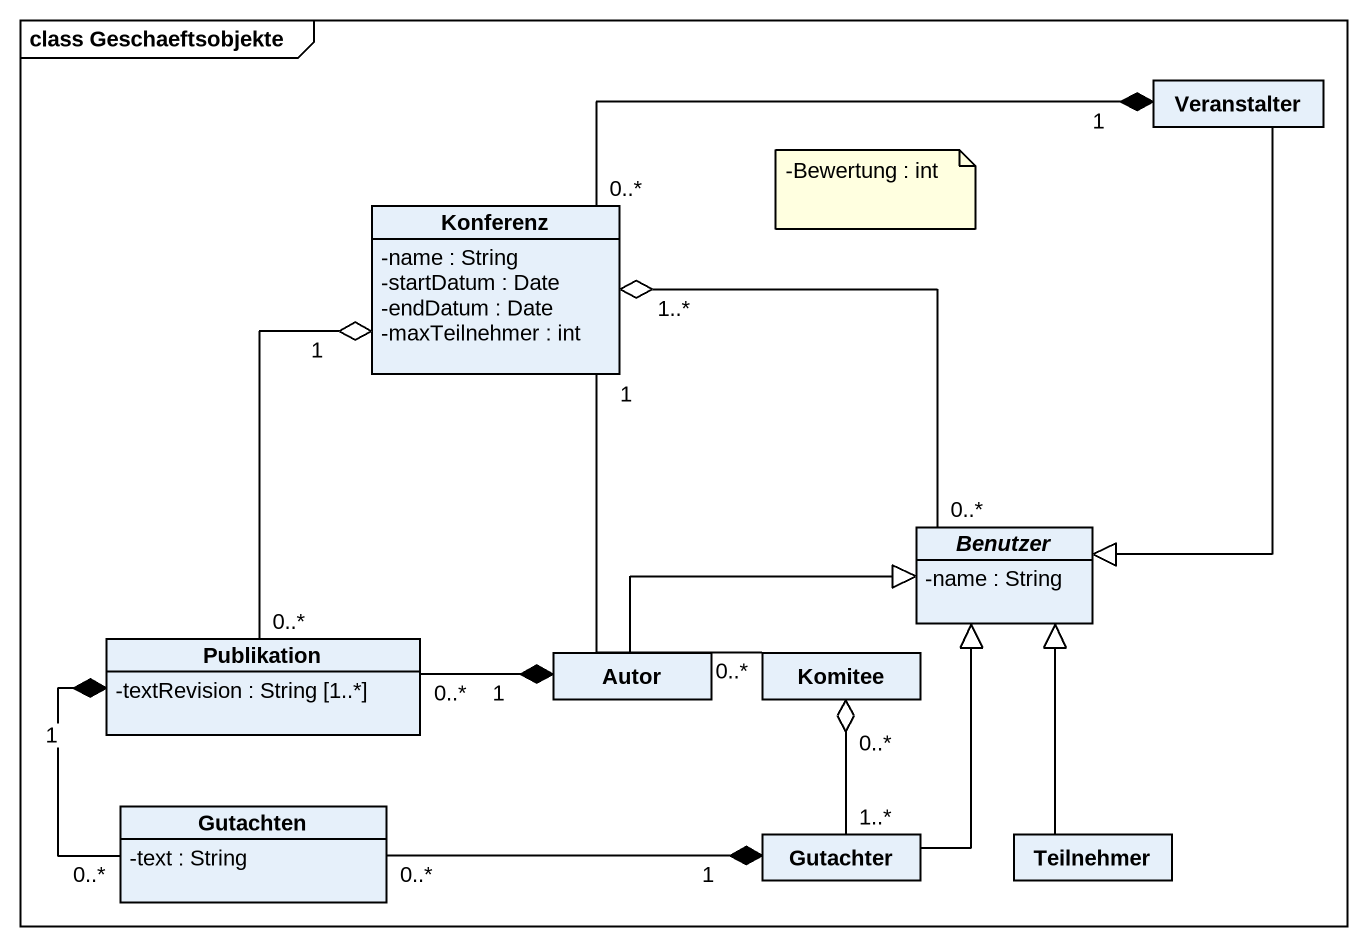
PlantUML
@startuml
mainframe class Geschaeftsobjekte
hide circle
hide empty members
skinparam classAttributeIconSize 0
class Veranstalter
class Konferenz {
  -name : String
  -startDatum : Date
  -endDatum : Date
  -maxTeilnehmer : int
}
abstract class Benutzer {
  -name : String
}
class Publikation {
  -textRevision : String [1..*]
}
class Autor
class Komitee
class Gutachten {
  -text : String
}
class Gutachter
class Teilnehmer
Veranstalter "1" *-left- "0..*" Konferenz
Veranstalter --|> Benutzer
Konferenz "1..*" o-right- "0..*" Benutzer
Konferenz "1" o-- "0..*" Publikation
Konferenz "1" -- "0..*" Komitee
Publikation "1" *-- "0..*" Gutachten
Autor -right-|> Benutzer
Autor "1" *-left- "0..*" Publikation
Komitee "0..*" o-- "1..*" Gutachter
Gutachter -up-|> Benutzer
Gutachter "1" *-left- "0..*" Gutachten
Teilnehmer -up-|> Benutzer
note as N1
  -Bewertung : int
end note
@enduml
